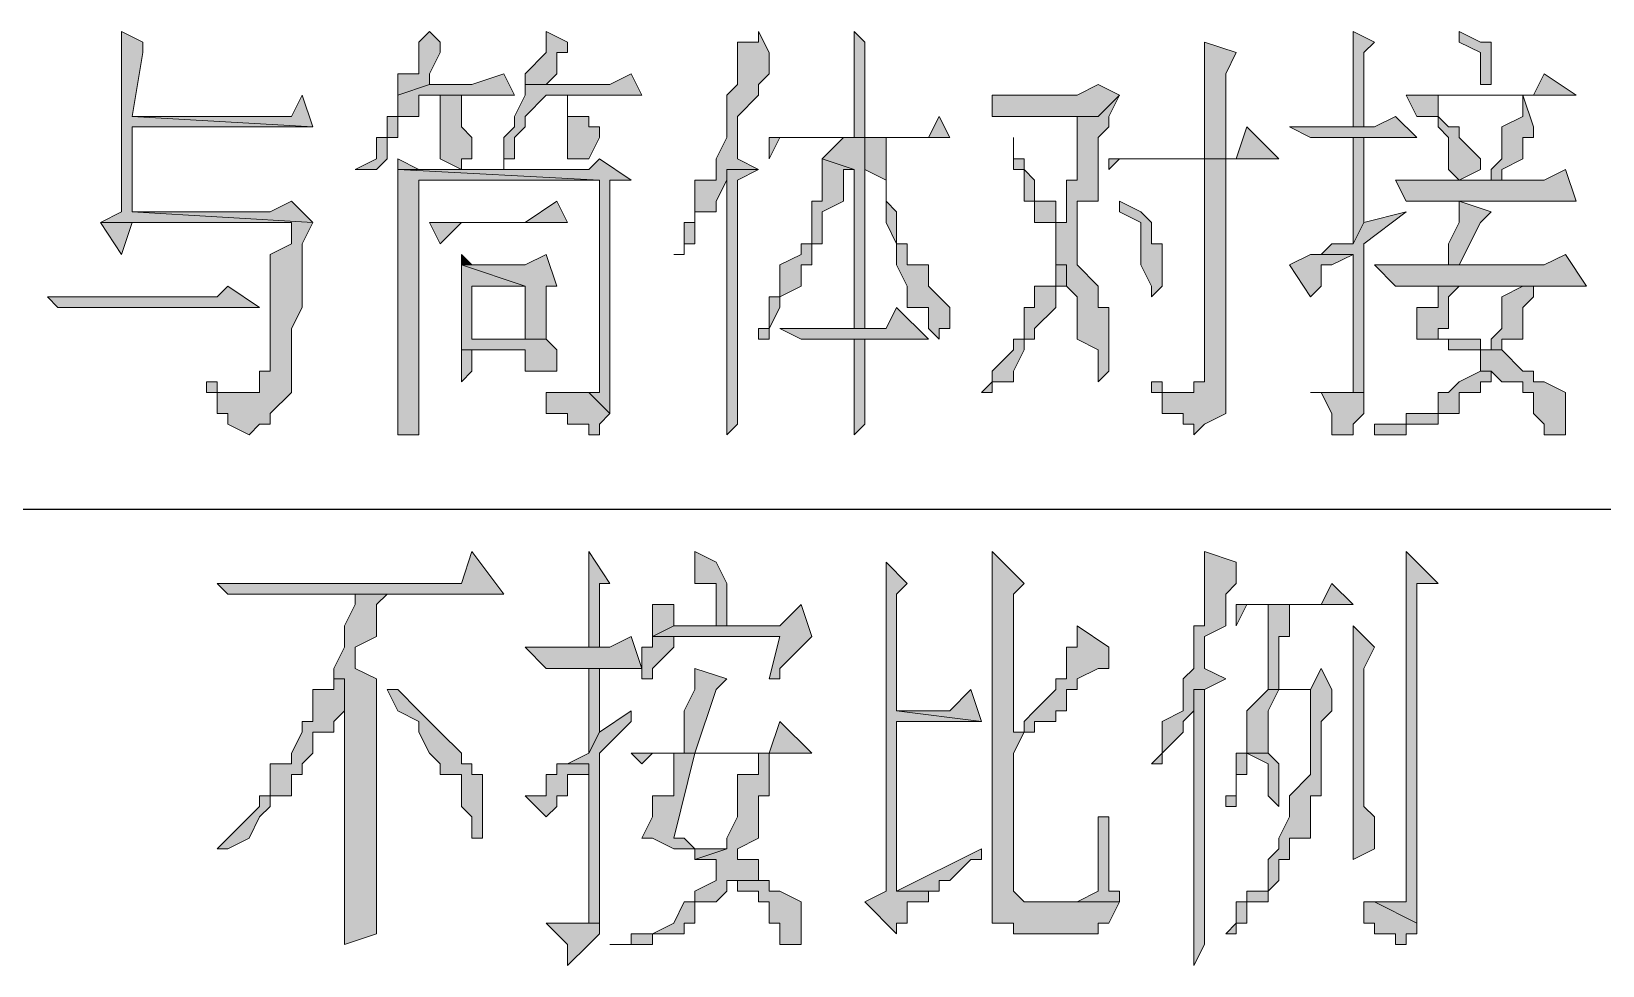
# Model space of a CAD drawing. Header units: millimetres. Extents: x 20 to 821, y 1 to 1134.
# Drawn here: x 500.31 to 526.95, y 103.1 to 118.94 of the extents above; entities that cross this region are included whole.
import ezdxf

# ---------------------------------------------------------------- set-up
doc = ezdxf.new("R2010")
doc.units = ezdxf.units.MM
doc.layers.add('1', color=7, linetype='Continuous')

msp = doc.modelspace()

# ---------------------------------------------------------------- hatches: boundary and pattern name
h = msp.add_hatch(color=0)
h.dxf.hatch_style = 2
h.paths.add_polyline_path([(501.84, 118.941732), (501.84, 115.881732), (501.48, 115.701732), (504.72, 115.701732), (504.72, 115.341732), (504.36, 115.161732), (504.36, 113.181732), (504.18, 113.181732), (504.18, 112.821732), (504, 112.821732), (503.28, 112.821732), (503.46, 112.821732), (503.46, 112.461732), (503.64, 112.461732), (503.64, 112.281732), (504, 112.101732), (504.18, 112.281732), (504.36, 112.281732), (504.36, 112.461732), (504.72, 112.821732), (504.72, 113.901732), (504.9, 114.261732), (504.9, 115.341732), (505.08, 115.701732), (502.02, 115.881732), (502.02, 117.321732), (505.08, 117.321732), (502.02, 117.501732), (502.2, 118.581732), (502.2, 118.761732)])
h = msp.add_hatch(color=0)
h.dxf.hatch_style = 2
h.paths.add_polyline_path([(507.06, 118.941732), (506.88, 118.761732), (506.88, 118.221732), (506.52, 118.221732), (506.52, 117.861732), (507.06, 118.041732), (507.06, 118.221732), (507.24, 118.581732), (507.24, 118.761732)])
h = msp.add_hatch(color=0)
h.dxf.hatch_style = 2
h.paths.add_polyline_path([(509.04, 118.941732), (509.04, 118.581732), (508.68, 118.221732), (508.68, 118.041732), (509.04, 118.041732), (509.22, 118.221732), (509.22, 118.581732), (509.4, 118.581732), (509.4, 118.761732)])
h = msp.add_hatch(color=0)
h.dxf.hatch_style = 2
h.paths.add_polyline_path([(512.64, 118.941732), (512.64, 118.761732), (512.28, 118.761732), (512.28, 118.041732), (512.1, 117.861732), (512.1, 117.141732), (511.92, 116.781732), (511.92, 116.421732), (511.56, 116.421732), (511.56, 115.701732), (511.38, 115.701732), (511.38, 115.161732), (511.2, 115.161732), (511.38, 115.161732), (511.38, 115.341732), (511.56, 115.341732), (511.56, 115.701732), (511.56, 115.881732), (511.92, 115.881732), (511.92, 116.061732), (512.1, 116.421732), (512.1, 116.601732), (512.64, 116.601732), (512.28, 116.781732), (512.28, 117.501732), (512.64, 117.861732), (512.64, 118.041732), (512.82, 118.221732), (512.82, 118.581732)])
h = msp.add_hatch(color=0)
h.dxf.hatch_style = 2
h.paths.add_polyline_path([(514.26, 118.941732), (514.26, 117.141732), (514.44, 117.141732), (514.44, 118.761732)])
h = msp.add_hatch(color=0)
h.dxf.hatch_style = 2
h.paths.add_polyline_path([(522.72, 118.941732), (522.72, 117.321732), (522.9, 117.321732), (522.9, 118.581732), (523.08, 118.761732)])
h = msp.add_hatch(color=0)
h.dxf.hatch_style = 2
h.paths.add_polyline_path([(524.52, 118.941732), (524.52, 118.761732), (524.88, 118.581732), (524.88, 118.041732), (525.06, 118.041732), (525.06, 118.761732), (524.88, 118.761732)])
h = msp.add_hatch(color=0)
h.dxf.hatch_style = 2
h.paths.add_polyline_path([(520.2, 118.761732), (520.2, 116.781732), (520.56, 116.781732), (520.56, 118.221732), (520.74, 118.581732)])
h = msp.add_hatch(color=0)
h.dxf.hatch_style = 2
h.paths.add_polyline_path([(508.32, 118.221732), (507.78, 118.041732), (507.06, 118.041732), (506.52, 117.861732), (506.52, 117.501732), (506.34, 117.501732), (506.34, 117.141732), (506.16, 117.141732), (506.16, 116.781732), (505.8, 116.601732), (506.16, 116.601732), (506.34, 116.781732), (506.34, 117.141732), (506.52, 117.141732), (506.52, 117.501732), (506.88, 117.501732), (506.88, 117.861732), (508.5, 117.861732)])
h = msp.add_hatch(color=0)
h.dxf.hatch_style = 2
h.paths.add_polyline_path([(510.48, 118.221732), (510.12, 118.041732), (508.68, 118.041732), (508.68, 117.861732), (508.5, 117.501732), (508.5, 117.321732), (508.32, 117.141732), (508.32, 116.601732), (508.32, 116.781732), (508.5, 116.781732), (508.5, 117.141732), (508.68, 117.321732), (508.68, 117.501732), (509.04, 117.861732), (509.4, 117.861732), (510.66, 117.861732)])
h = msp.add_hatch(color=0)
h.dxf.hatch_style = 2
h.paths.add_polyline_path([(518.4, 118.041732), (518.04, 117.861732), (516.6, 117.861732), (516.6, 117.501732), (518.4, 117.501732), (518.76, 117.861732)])
h = msp.add_hatch(color=0)
h.dxf.hatch_style = 2
h.paths.add_polyline_path([(525.96, 118.221732), (525.78, 117.861732), (523.62, 117.861732), (523.8, 117.501732), (524.16, 117.501732), (524.16, 117.861732), (526.5, 117.861732)])
h = msp.add_hatch(color=0)
h.dxf.hatch_style = 2
h.paths.add_polyline_path([(504.9, 117.861732), (504.72, 117.501732), (502.02, 117.501732), (505.08, 117.321732)])
h = msp.add_hatch(color=0)
h.dxf.hatch_style = 2
h.paths.add_polyline_path([(507.24, 117.861732), (507.24, 116.781732), (507.6, 116.601732), (507.6, 116.781732), (507.78, 116.781732), (507.78, 117.141732), (507.6, 117.321732), (507.6, 117.861732)])
h = msp.add_hatch(color=0)
h.dxf.hatch_style = 2
h.paths.add_polyline_path([(509.4, 117.861732), (509.22, 117.861732), (509.4, 117.861732), (509.4, 116.781732), (509.76, 116.781732), (509.94, 117.141732), (509.94, 117.321732), (509.76, 117.321732), (509.76, 117.501732), (509.4, 117.501732)])
h = msp.add_hatch(color=0)
h.dxf.hatch_style = 2
h.paths.add_polyline_path([(518.76, 117.861732), (518.4, 117.501732), (518.04, 117.501732), (518.04, 117.321732), (518.04, 116.421732), (517.86, 116.421732), (517.86, 115.701732), (517.68, 115.701732), (517.68, 114.981732), (517.86, 114.981732), (517.86, 114.621732), (518.04, 114.441732), (518.04, 114.261732), (518.04, 113.901732), (518.04, 113.721732), (518.4, 113.541732), (518.4, 113.001732), (518.58, 113.181732), (518.58, 114.261732), (518.4, 114.261732), (518.4, 114.621732), (518.04, 114.981732), (518.04, 116.061732), (518.4, 116.061732), (518.4, 117.141732), (518.58, 117.321732), (518.58, 117.501732)])
h = msp.add_hatch(color=0)
h.dxf.hatch_style = 2
h.paths.add_polyline_path([(525.6, 117.861732), (525.6, 117.501732), (525.24, 117.321732), (525.24, 116.781732), (525.06, 116.601732), (525.06, 116.421732), (525.24, 116.421732), (525.24, 116.601732), (525.6, 116.781732), (525.6, 117.141732), (525.78, 117.141732), (525.78, 117.321732)])
h = msp.add_hatch(color=0)
h.dxf.hatch_style = 2
h.paths.add_polyline_path([(515.7, 117.501732), (515.52, 117.141732), (512.82, 117.141732), (512.82, 116.781732), (513, 117.141732), (515.88, 117.141732)])
h = msp.add_hatch(color=0)
h.dxf.hatch_style = 2
h.paths.add_polyline_path([(523.44, 117.501732), (523.08, 117.321732), (521.64, 117.321732), (522, 117.141732), (523.8, 117.141732)])
h = msp.add_hatch(color=0)
h.dxf.hatch_style = 2
h.paths.add_polyline_path([(524.16, 117.501732), (524.16, 117.321732), (524.34, 117.141732), (524.34, 116.601732), (524.52, 116.421732), (524.88, 116.601732), (524.88, 116.781732), (524.52, 117.141732), (524.52, 117.321732), (524.34, 117.321732)])
h = msp.add_hatch(color=0)
h.dxf.hatch_style = 2
h.paths.add_polyline_path([(520.92, 117.321732), (520.74, 116.781732), (518.58, 116.781732), (518.58, 116.601732), (518.76, 116.781732), (521.46, 116.781732)])
h = msp.add_hatch(color=0)
h.dxf.hatch_style = 2
h.paths.add_polyline_path([(514.44, 117.141732), (514.08, 117.141732), (513.72, 116.781732), (514.26, 116.601732), (514.26, 113.901732), (514.44, 113.901732)])
h = msp.add_hatch(color=0)
h.dxf.hatch_style = 2
h.paths.add_polyline_path([(514.8, 117.141732), (514.44, 117.141732), (514.44, 116.781732), (514.44, 116.601732), (514.8, 116.421732), (514.8, 115.701732), (514.98, 115.341732), (514.98, 114.981732), (515.16, 114.621732), (515.16, 114.261732), (515.52, 114.261732), (515.52, 113.901732), (515.7, 113.721732), (515.7, 113.901732), (515.88, 113.901732), (515.88, 114.261732), (515.7, 114.441732), (515.52, 114.621732), (515.52, 114.981732), (515.16, 114.981732), (515.16, 115.341732), (514.98, 115.341732), (514.98, 115.881732), (514.8, 116.061732)])
h = msp.add_hatch(color=0)
h.dxf.hatch_style = 2
h.paths.add_polyline_path([(516.96, 117.141732), (516.96, 116.601732), (517.14, 116.601732), (517.14, 116.061732), (517.32, 116.061732), (517.32, 115.701732), (517.68, 115.701732), (517.86, 115.701732), (517.68, 115.701732), (517.68, 116.061732), (517.32, 116.061732), (517.32, 116.421732), (517.14, 116.601732), (517.14, 116.781732), (516.96, 116.781732)])
h = msp.add_hatch(color=0)
h.dxf.hatch_style = 2
h.paths.add_polyline_path([(522.9, 117.141732), (522.72, 117.141732), (522.72, 115.341732), (522.9, 115.701732)])
h = msp.add_hatch(color=0)
h.dxf.hatch_style = 2
h.paths.add_polyline_path([(506.52, 116.781732), (506.52, 116.601732), (506.88, 116.601732)])
h = msp.add_hatch(color=0)
h.dxf.hatch_style = 2
h.paths.add_polyline_path([(509.94, 116.781732), (509.76, 116.601732), (506.52, 116.601732), (509.94, 116.421732), (509.94, 112.821732), (509.76, 112.821732), (510.12, 112.461732), (510.12, 116.421732), (510.48, 116.421732)])
h = msp.add_hatch(color=0)
h.dxf.hatch_style = 2
h.paths.add_polyline_path([(513.72, 116.781732), (513.72, 116.061732), (513.54, 116.061732), (513.54, 115.341732), (513.36, 115.341732), (513.36, 115.161732), (513, 114.981732), (513, 114.441732), (512.82, 114.441732), (512.82, 113.901732), (512.64, 113.901732), (512.64, 113.721732), (512.82, 113.721732), (512.82, 113.901732), (513, 114.261732), (513, 114.441732), (513.36, 114.621732), (513.36, 114.981732), (513.54, 114.981732), (513.54, 115.341732), (513.72, 115.341732), (513.72, 115.881732), (514.08, 116.061732), (514.08, 116.601732), (514.26, 116.601732)])
h = msp.add_hatch(color=0)
h.dxf.hatch_style = 2
h.paths.add_polyline_path([(520.56, 116.781732), (520.2, 116.781732), (520.2, 113.001732), (520.02, 113.001732), (520.02, 112.821732), (519.3, 112.821732), (519.48, 112.821732), (519.48, 112.461732), (519.84, 112.461732), (519.84, 112.281732), (520.02, 112.281732), (520.02, 112.101732), (520.2, 112.281732), (520.56, 112.461732)])
h = msp.add_hatch(color=0)
h.dxf.hatch_style = 2
h.paths.add_polyline_path([(506.52, 116.601732), (506.52, 112.101732), (506.88, 112.101732), (506.88, 116.421732), (509.94, 116.421732)])
h = msp.add_hatch(color=0)
h.dxf.hatch_style = 2
h.paths.add_polyline_path([(512.64, 116.601732), (512.1, 116.601732), (512.1, 113.541732), (512.1, 112.101732), (512.28, 112.281732), (512.28, 116.421732)])
h = msp.add_hatch(color=0)
h.dxf.hatch_style = 2
h.paths.add_polyline_path([(526.32, 116.601732), (525.96, 116.421732), (523.44, 116.421732), (523.62, 116.061732), (526.5, 116.061732)])
h = msp.add_hatch(color=0)
h.dxf.hatch_style = 2
h.paths.add_polyline_path([(504.72, 116.061732), (504.36, 115.881732), (502.02, 115.881732), (505.08, 115.701732)])
h = msp.add_hatch(color=0)
h.dxf.hatch_style = 2
h.paths.add_polyline_path([(509.22, 116.061732), (508.68, 115.701732), (507.06, 115.701732), (507.24, 115.341732), (507.6, 115.701732), (509.4, 115.701732)])
h = msp.add_hatch(color=0)
h.dxf.hatch_style = 2
h.paths.add_polyline_path([(518.76, 116.061732), (518.76, 115.881732), (519.12, 115.701732), (519.12, 114.981732), (519.3, 114.621732), (519.3, 114.441732), (519.48, 114.621732), (519.48, 115.341732), (519.3, 115.341732), (519.3, 115.701732), (519.12, 115.881732)])
h = msp.add_hatch(color=0)
h.dxf.hatch_style = 2
h.paths.add_polyline_path([(524.52, 116.061732), (524.52, 115.701732), (524.34, 115.341732), (524.34, 114.981732), (524.52, 114.981732), (524.88, 115.701732), (525.06, 115.881732)])
h = msp.add_hatch(color=0)
h.dxf.hatch_style = 2
h.paths.add_polyline_path([(501.48, 115.701732), (501.84, 115.161732), (502.02, 115.701732), (504.72, 115.701732)])
h = msp.add_hatch(color=0)
h.dxf.hatch_style = 2
h.paths.add_polyline_path([(523.62, 115.881732), (522.9, 115.701732), (522.72, 115.341732), (522.36, 115.341732), (522.18, 115.161732), (522.72, 115.161732), (522.72, 113.181732), (522.72, 112.821732), (522.9, 112.821732), (522.9, 115.341732)])
h = msp.add_hatch(color=0)
h.dxf.hatch_style = 2
h.paths.add_polyline_path([(509.04, 115.161732), (508.68, 114.981732), (507.6, 114.981732), (508.68, 114.621732), (508.68, 113.721732), (507.78, 113.721732), (509.04, 113.721732), (509.04, 114.621732), (509.22, 114.621732)])
h = msp.add_hatch(color=0)
h.dxf.hatch_style = 2
h.paths.add_polyline_path([(507.6, 115.161732), (507.6, 114.981732), (507.78, 114.981732)])
h = msp.add_hatch(color=0)
h.dxf.hatch_style = 2
h.paths.add_polyline_path([(522.18, 115.161732), (522, 115.161732), (521.64, 114.981732), (522, 114.441732), (522.18, 114.621732), (522.18, 114.981732), (522.36, 114.981732), (522.72, 115.161732)])
h = msp.add_hatch(color=0)
h.dxf.hatch_style = 2
h.paths.add_polyline_path([(526.32, 115.161732), (525.96, 114.981732), (523.08, 114.981732), (523.44, 114.621732), (526.68, 114.621732)])
h = msp.add_hatch(color=0)
h.dxf.hatch_style = 2
h.paths.add_polyline_path([(507.6, 114.981732), (507.6, 113.541732), (508.68, 113.541732), (508.68, 113.181732), (509.22, 113.181732), (509.22, 113.541732), (509.04, 113.721732), (507.78, 113.721732), (507.78, 114.621732), (508.68, 114.621732)])
h = msp.add_hatch(color=0)
h.dxf.hatch_style = 2
h.paths.add_polyline_path([(517.68, 114.981732), (517.68, 114.621732), (517.32, 114.621732), (517.32, 114.261732), (517.14, 114.261732), (517.14, 113.721732), (516.96, 113.721732), (516.96, 113.541732), (516.6, 113.181732), (516.6, 113.001732), (516.42, 112.821732), (516.6, 112.821732), (516.6, 113.001732), (516.96, 113.001732), (516.96, 113.181732), (517.14, 113.541732), (517.14, 113.721732), (517.32, 113.721732), (517.32, 113.901732), (517.68, 114.261732), (517.68, 114.621732), (517.86, 114.621732), (517.86, 114.981732)])
h = msp.add_hatch(color=0)
h.dxf.hatch_style = 2
h.paths.add_polyline_path([(503.64, 114.621732), (503.46, 114.441732), (500.58, 114.441732), (500.76, 114.261732), (504.18, 114.261732)])
h = msp.add_hatch(color=0)
h.dxf.hatch_style = 2
h.paths.add_polyline_path([(524.34, 114.621732), (524.16, 114.621732), (524.16, 114.441732), (524.16, 114.261732), (523.8, 114.261732), (523.8, 113.721732), (524.16, 113.721732), (524.34, 113.721732), (524.34, 113.541732), (524.88, 113.541732), (524.88, 113.181732), (525.06, 113.181732), (525.24, 113.001732), (525.6, 113.001732), (525.6, 112.821732), (525.78, 112.821732), (525.78, 112.461732), (525.96, 112.281732), (525.96, 112.101732), (526.32, 112.101732), (526.32, 112.821732), (525.96, 113.001732), (525.78, 113.001732), (525.78, 113.181732), (525.6, 113.181732), (525.24, 113.541732), (524.88, 113.541732), (524.88, 113.721732), (524.16, 113.721732), (524.16, 113.901732), (524.34, 113.901732), (524.34, 114.261732), (524.34, 114.441732), (524.52, 114.621732), (525.6, 114.621732)])
h = msp.add_hatch(color=0)
h.dxf.hatch_style = 2
h.paths.add_polyline_path([(525.78, 114.621732), (524.34, 114.621732), (525.6, 114.621732), (525.24, 114.441732), (525.24, 113.901732), (525.06, 113.721732), (525.06, 113.541732), (525.24, 113.541732), (525.24, 113.721732), (525.6, 113.721732), (525.6, 114.261732), (525.78, 114.441732)])
h = msp.add_hatch(color=0)
h.dxf.hatch_style = 2
h.paths.add_polyline_path([(514.98, 114.261732), (514.8, 113.901732), (513, 113.901732), (513.36, 113.721732), (515.52, 113.721732)])
h = msp.add_hatch(color=0)
h.dxf.hatch_style = 2
h.paths.add_polyline_path([(507.6, 113.541732), (507.6, 113.001732), (507.78, 113.181732), (507.78, 113.541732), (508.68, 113.541732)])
h = msp.add_hatch(color=0)
h.dxf.hatch_style = 2
h.paths.add_polyline_path([(514.44, 113.721732), (514.26, 113.721732), (514.26, 113.541732), (514.26, 112.101732), (514.44, 112.281732)])
h = msp.add_hatch(color=0)
h.dxf.hatch_style = 2
h.paths.add_polyline_path([(503.28, 113.001732), (503.28, 112.821732), (504, 112.821732), (503.46, 112.821732), (503.46, 113.001732)])
h = msp.add_hatch(color=0)
h.dxf.hatch_style = 2
h.paths.add_polyline_path([(519.3, 113.001732), (519.3, 112.821732), (520.02, 112.821732), (519.48, 112.821732), (519.48, 113.001732)])
h = msp.add_hatch(color=0)
h.dxf.hatch_style = 2
h.paths.add_polyline_path([(524.88, 113.181732), (524.52, 113.001732), (524.34, 112.821732), (524.16, 112.821732), (524.16, 112.461732), (523.62, 112.461732), (523.62, 112.281732), (523.08, 112.281732), (523.08, 112.101732), (523.62, 112.101732), (523.62, 112.281732), (523.8, 112.281732), (524.16, 112.281732), (524.16, 112.461732), (524.52, 112.461732), (524.52, 112.821732), (524.88, 112.821732), (524.88, 113.001732), (525.06, 113.001732), (525.06, 113.181732)])
h = msp.add_hatch(color=0)
h.dxf.hatch_style = 2
h.paths.add_polyline_path([(509.04, 112.821732), (509.04, 112.461732), (509.22, 112.461732), (509.4, 112.461732), (509.4, 112.281732), (509.76, 112.281732), (509.76, 112.101732), (509.94, 112.101732), (509.94, 112.281732), (510.12, 112.461732), (509.76, 112.821732)])
h = msp.add_hatch(color=0)
h.dxf.hatch_style = 2
h.paths.add_polyline_path([(522, 112.821732), (522.18, 112.821732), (522.36, 112.461732), (522.36, 112.101732), (522.72, 112.101732), (522.72, 112.281732), (522.9, 112.461732), (522.9, 112.821732), (522.72, 112.821732)])
h = msp.add_hatch(color=0)
h.dxf.hatch_style = 2
h.paths.add_polyline_path([(507.78, 110.121732), (507.6, 109.581732), (503.46, 109.581732), (503.64, 109.401732), (508.32, 109.401732)])
h = msp.add_hatch(color=0)
h.dxf.hatch_style = 2
h.paths.add_polyline_path([(509.76, 110.121732), (509.76, 108.501732), (509.94, 108.501732), (509.94, 109.581732), (510.12, 109.581732)])
h = msp.add_hatch(color=0)
h.dxf.hatch_style = 2
h.paths.add_polyline_path([(511.56, 110.121732), (511.56, 109.581732), (511.92, 109.581732), (511.92, 108.861732), (512.1, 108.861732), (512.1, 109.581732), (511.92, 109.941732)])
h = msp.add_hatch(color=0)
h.dxf.hatch_style = 2
h.paths.add_polyline_path([(516.6, 110.121732), (516.6, 103.821732), (516.96, 103.821732), (516.96, 103.641732), (517.14, 103.641732), (518.4, 103.641732), (518.4, 103.821732), (518.58, 103.821732), (518.76, 104.181732), (517.14, 104.181732), (516.96, 104.361732), (516.96, 106.701732), (517.14, 107.061732), (516.96, 107.061732), (516.96, 109.401732), (517.14, 109.581732)])
h = msp.add_hatch(color=0)
h.dxf.hatch_style = 2
h.paths.add_polyline_path([(520.2, 110.121732), (520.2, 108.861732), (520.02, 108.861732), (520.02, 108.141732), (519.84, 107.961732), (519.84, 107.421732), (519.48, 107.241732), (519.48, 106.701732), (519.3, 106.521732), (519.48, 106.521732), (519.48, 106.701732), (519.84, 107.061732), (519.84, 107.241732), (520.02, 107.421732), (520.02, 107.781732), (520.2, 107.781732), (520.56, 107.961732), (520.2, 108.141732), (520.2, 108.681732), (520.56, 108.861732), (520.56, 109.401732), (520.74, 109.581732), (520.74, 109.941732)])
h = msp.add_hatch(color=0)
h.dxf.hatch_style = 2
h.paths.add_polyline_path([(523.62, 110.121732), (523.62, 104.181732), (523.44, 104.181732), (523.08, 104.181732), (523.8, 103.821732), (523.8, 109.581732), (524.16, 109.581732)])
h = msp.add_hatch(color=0)
h.dxf.hatch_style = 2
h.paths.add_polyline_path([(514.8, 109.941732), (514.8, 104.361732), (514.44, 104.181732), (514.98, 103.641732), (514.98, 103.821732), (515.16, 103.821732), (515.16, 104.181732), (515.52, 104.181732), (515.52, 104.361732), (514.98, 104.361732), (514.98, 107.241732), (516.42, 107.241732), (514.98, 107.421732), (514.98, 109.401732), (515.16, 109.581732)])
h = msp.add_hatch(color=0)
h.dxf.hatch_style = 2
h.paths.add_polyline_path([(522.36, 109.581732), (522.18, 109.221732), (520.74, 109.221732), (520.74, 108.861732), (520.92, 109.221732), (522.72, 109.221732)])
h = msp.add_hatch(color=0)
h.dxf.hatch_style = 2
h.paths.add_polyline_path([(506.34, 109.401732), (505.8, 109.401732), (505.8, 109.221732), (505.62, 108.861732), (505.62, 108.501732), (505.44, 108.141732), (505.44, 107.961732), (505.62, 107.961732), (505.62, 103.461732), (506.16, 103.641732), (506.16, 107.961732), (505.8, 108.141732), (505.8, 108.501732), (506.16, 108.681732), (506.16, 109.221732)])
h = msp.add_hatch(color=0)
h.dxf.hatch_style = 2
h.paths.add_polyline_path([(513.36, 109.221732), (513, 108.861732), (511.2, 108.861732), (510.84, 108.681732), (513, 108.681732), (512.82, 107.961732), (513, 107.961732), (513, 108.141732), (513.36, 108.501732), (513.54, 108.681732)])
h = msp.add_hatch(color=0)
h.dxf.hatch_style = 2
h.paths.add_polyline_path([(511.2, 109.221732), (510.84, 109.221732), (510.84, 108.861732), (510.84, 108.681732), (511.2, 108.861732)])
h = msp.add_hatch(color=0)
h.dxf.hatch_style = 2
h.paths.add_polyline_path([(521.64, 109.221732), (521.28, 109.221732), (521.28, 108.861732), (521.28, 107.781732), (521.46, 107.781732), (521.46, 108.681732), (521.64, 108.681732)])
h = msp.add_hatch(color=0)
h.dxf.hatch_style = 2
h.paths.add_polyline_path([(518.04, 108.861732), (518.04, 108.501732), (517.86, 108.501732), (517.86, 107.961732), (517.68, 107.961732), (517.68, 107.781732), (517.32, 107.421732), (517.14, 107.241732), (517.14, 107.061732), (516.96, 107.061732), (517.32, 107.061732), (517.32, 107.241732), (517.68, 107.241732), (517.68, 107.421732), (517.86, 107.421732), (517.86, 107.781732), (518.04, 107.781732), (518.04, 107.961732), (518.4, 108.141732), (518.58, 108.141732), (518.58, 108.501732)])
h = msp.add_hatch(color=0)
h.dxf.hatch_style = 2
h.paths.add_polyline_path([(522.72, 108.861732), (522.72, 104.901732), (523.08, 105.081732), (523.08, 105.621732), (522.9, 105.801732), (522.9, 108.141732), (523.08, 108.501732)])
h = msp.add_hatch(color=0)
h.dxf.hatch_style = 2
h.paths.add_polyline_path([(510.48, 108.681732), (510.12, 108.501732), (508.68, 108.501732), (509.04, 108.141732), (510.66, 108.141732)])
h = msp.add_hatch(color=0)
h.dxf.hatch_style = 2
h.paths.add_polyline_path([(510.84, 108.681732), (510.84, 108.501732), (510.66, 108.501732), (510.66, 107.961732), (510.84, 107.961732), (510.84, 108.141732), (511.2, 108.501732), (511.2, 108.681732), (513, 108.681732)])
h = msp.add_hatch(color=0)
h.dxf.hatch_style = 2
h.paths.add_polyline_path([(505.44, 107.961732), (505.44, 107.781732), (505.08, 107.781732), (505.08, 107.241732), (504.9, 107.241732), (504.9, 107.061732), (504.72, 106.701732), (504.72, 106.521732), (504.36, 106.521732), (504.36, 105.981732), (504.18, 105.981732), (504.18, 105.801732), (504, 105.621732), (503.64, 105.261732), (503.46, 105.081732), (503.64, 105.081732), (504, 105.261732), (504.18, 105.621732), (504.36, 105.801732), (504.36, 105.981732), (504.72, 105.981732), (504.72, 106.341732), (504.9, 106.341732), (504.9, 106.521732), (505.08, 106.701732), (505.08, 107.061732), (505.44, 107.061732), (505.44, 107.241732), (505.62, 107.421732), (505.62, 107.961732)])
h = msp.add_hatch(color=0)
h.dxf.hatch_style = 2
h.paths.add_polyline_path([(509.94, 108.141732), (509.76, 108.141732), (509.76, 106.701732), (509.94, 107.061732)])
h = msp.add_hatch(color=0)
h.dxf.hatch_style = 2
h.paths.add_polyline_path([(511.56, 108.141732), (511.56, 107.781732), (511.38, 107.421732), (511.38, 106.701732), (511.56, 106.701732), (511.92, 107.781732), (512.1, 107.961732)])
h = msp.add_hatch(color=0)
h.dxf.hatch_style = 2
h.paths.add_polyline_path([(522.18, 108.141732), (522, 107.781732), (521.28, 107.781732), (522, 107.781732), (522, 106.341732), (521.64, 105.981732), (521.64, 105.621732), (521.46, 105.261732), (521.46, 105.081732), (521.28, 104.901732), (521.28, 104.541732), (521.28, 104.361732), (520.92, 104.361732), (520.92, 104.181732), (520.74, 104.181732), (520.74, 103.821732), (520.56, 103.641732), (520.74, 103.641732), (520.74, 103.821732), (520.92, 103.821732), (520.92, 104.181732), (521.28, 104.181732), (521.28, 104.361732), (521.46, 104.541732), (521.46, 104.901732), (521.64, 104.901732), (521.64, 105.261732), (522, 105.261732), (522, 105.981732), (522.18, 105.981732), (522.18, 107.241732), (522.36, 107.421732), (522.36, 107.781732)])
h = msp.add_hatch(color=0)
h.dxf.hatch_style = 2
h.paths.add_polyline_path([(506.52, 107.781732), (506.34, 107.781732), (506.52, 107.421732), (506.88, 107.241732), (506.88, 107.061732), (507.06, 106.701732), (507.24, 106.521732), (507.24, 106.341732), (507.6, 106.341732), (507.6, 105.801732), (507.78, 105.621732), (507.78, 105.261732), (507.96, 105.261732), (507.96, 105.621732), (507.96, 106.341732), (507.78, 106.341732), (507.78, 106.521732), (507.6, 106.521732), (507.6, 106.701732), (507.24, 107.061732), (507.06, 107.241732), (506.88, 107.421732)])
h = msp.add_hatch(color=0)
h.dxf.hatch_style = 2
h.paths.add_polyline_path([(516.24, 107.781732), (515.88, 107.421732), (514.98, 107.421732), (516.42, 107.241732)])
h = msp.add_hatch(color=0)
h.dxf.hatch_style = 2
h.paths.add_polyline_path([(520.2, 107.781732), (520.02, 107.781732), (520.02, 104.541732), (520.02, 103.101732), (520.2, 103.461732)])
h = msp.add_hatch(color=0)
h.dxf.hatch_style = 2
h.paths.add_polyline_path([(521.28, 107.781732), (520.92, 107.421732), (520.92, 106.701732), (520.74, 106.701732), (520.74, 105.981732), (520.56, 105.981732), (520.56, 105.801732), (520.74, 105.801732), (520.74, 106.341732), (520.92, 106.341732), (520.92, 106.701732), (521.28, 106.701732), (521.28, 107.061732), (521.28, 107.241732), (521.28, 107.421732), (521.46, 107.781732), (522, 107.781732)])
h = msp.add_hatch(color=0)
h.dxf.hatch_style = 2
h.paths.add_polyline_path([(510.48, 107.421732), (509.94, 107.061732), (509.76, 106.701732), (509.4, 106.521732), (509.22, 106.521732), (509.76, 106.521732), (509.76, 103.821732), (509.4, 103.821732), (509.94, 103.821732), (509.94, 104.181732), (509.94, 106.701732), (510.48, 107.241732)])
h = msp.add_hatch(color=0)
h.dxf.hatch_style = 2
h.paths.add_polyline_path([(513, 107.241732), (512.82, 106.701732), (510.48, 106.701732), (510.66, 106.521732), (510.84, 106.701732), (513.54, 106.701732)])
h = msp.add_hatch(color=0)
h.dxf.hatch_style = 2
h.paths.add_polyline_path([(512.82, 106.701732), (512.64, 106.701732), (512.64, 106.521732), (512.64, 106.341732), (512.28, 106.341732), (512.28, 105.621732), (512.1, 105.261732), (512.1, 105.081732), (511.56, 104.901732), (511.92, 104.901732), (511.92, 104.541732), (511.56, 104.361732), (511.56, 104.181732), (511.38, 104.181732), (511.2, 103.821732), (510.84, 103.641732), (510.48, 103.641732), (510.48, 103.461732), (510.12, 103.461732), (510.48, 103.461732), (510.84, 103.461732), (510.84, 103.641732), (511.38, 103.641732), (511.38, 103.821732), (511.56, 103.821732), (511.56, 104.181732), (511.92, 104.181732), (512.1, 104.361732), (512.1, 104.541732), (512.82, 104.541732), (512.64, 104.541732), (512.64, 104.901732), (512.28, 104.901732), (512.28, 105.081732), (512.64, 105.261732), (512.64, 105.981732), (512.82, 105.981732)])
h = msp.add_hatch(color=0)
h.dxf.hatch_style = 2
h.paths.add_polyline_path([(511.56, 106.701732), (511.2, 106.701732), (511.2, 106.521732), (511.2, 105.981732), (510.84, 105.981732), (510.84, 105.621732), (510.66, 105.261732), (510.84, 105.261732), (511.2, 105.081732), (511.56, 105.081732), (511.56, 104.901732), (512.1, 105.081732), (511.56, 105.081732), (511.38, 105.261732), (511.2, 105.261732)])
h = msp.add_hatch(color=0)
h.dxf.hatch_style = 2
h.paths.add_polyline_path([(521.28, 106.701732), (520.92, 106.701732), (521.28, 106.521732), (521.28, 105.981732), (521.46, 105.801732), (521.46, 106.521732)])
h = msp.add_hatch(color=0)
h.dxf.hatch_style = 2
h.paths.add_polyline_path([(509.22, 106.521732), (509.22, 106.341732), (509.04, 106.341732), (509.04, 105.981732), (508.68, 105.981732), (509.04, 105.621732), (509.22, 105.801732), (509.22, 105.981732), (509.4, 105.981732), (509.4, 106.341732), (509.76, 106.341732), (509.76, 106.521732)])
h = msp.add_hatch(color=0)
h.dxf.hatch_style = 2
h.paths.add_polyline_path([(518.58, 105.621732), (518.4, 105.621732), (518.4, 105.261732), (518.4, 104.361732), (518.04, 104.181732), (517.14, 104.181732), (518.76, 104.181732), (518.76, 104.361732), (518.58, 104.361732), (518.58, 105.261732)])
h = msp.add_hatch(color=0)
h.dxf.hatch_style = 2
h.paths.add_polyline_path([(516.42, 105.081732), (514.98, 104.361732), (515.7, 104.361732), (515.7, 104.541732), (515.88, 104.541732), (516.24, 104.901732), (516.42, 104.901732)])
h = msp.add_hatch(color=0)
h.dxf.hatch_style = 2
h.paths.add_polyline_path([(512.82, 104.541732), (512.1, 104.541732), (512.28, 104.541732), (512.28, 104.361732), (512.64, 104.361732), (512.64, 104.181732), (512.82, 104.181732), (512.82, 103.821732), (513, 103.821732), (513, 103.461732), (513.36, 103.461732), (513.36, 104.181732), (513, 104.361732), (512.82, 104.361732)])
h = msp.add_hatch(color=0)
h.dxf.hatch_style = 2
h.paths.add_polyline_path([(522.9, 104.181732), (522.9, 103.821732), (523.08, 103.821732), (523.08, 103.641732), (523.44, 103.641732), (523.44, 103.461732), (523.62, 103.461732), (523.62, 103.641732), (523.8, 103.641732), (523.8, 103.821732), (523.08, 104.181732)])
h = msp.add_hatch(color=0)
h.dxf.hatch_style = 2
h.paths.add_polyline_path([(509.04, 103.821732), (509.22, 103.641732), (509.4, 103.461732), (509.4, 103.101732), (509.76, 103.461732), (509.94, 103.641732), (509.94, 103.821732), (509.4, 103.821732)])

# ---------------------------------------------------------------- linework, layer by layer
at = {"layer": '1', "color": 0, "lineweight": 5}
for points in [[(501.84, 118.941732), (501.84, 115.881732), (501.48, 115.701732), (504.72, 115.701732), (504.72, 115.341732), (504.36, 115.161732), (504.36, 113.181732), (504.18, 113.181732), (504.18, 112.821732), (504, 112.821732), (503.28, 112.821732), (503.46, 112.821732), (503.46, 112.461732), (503.64, 112.461732), (503.64, 112.281732), (504, 112.101732), (504.18, 112.281732), (504.36, 112.281732), (504.36, 112.461732), (504.72, 112.821732), (504.72, 113.901732), (504.9, 114.261732), (504.9, 115.341732), (505.08, 115.701732), (502.02, 115.881732), (502.02, 117.321732), (505.08, 117.321732), (502.02, 117.501732), (502.2, 118.581732), (502.2, 118.761732), (501.84, 118.941732)], [(507.06, 118.941732), (506.88, 118.761732), (506.88, 118.221732), (506.52, 118.221732), (506.52, 117.861732), (507.06, 118.041732), (507.06, 118.221732), (507.24, 118.581732), (507.24, 118.761732), (507.06, 118.941732)], [(509.04, 118.941732), (509.04, 118.581732), (508.68, 118.221732), (508.68, 118.041732), (509.04, 118.041732), (509.22, 118.221732), (509.22, 118.581732), (509.4, 118.581732), (509.4, 118.761732), (509.04, 118.941732)], [(512.64, 118.941732), (512.64, 118.761732), (512.28, 118.761732), (512.28, 118.041732), (512.1, 117.861732), (512.1, 117.141732), (511.92, 116.781732), (511.92, 116.421732), (511.56, 116.421732), (511.56, 115.701732), (511.38, 115.701732), (511.38, 115.161732), (511.2, 115.161732), (511.38, 115.161732), (511.38, 115.341732), (511.56, 115.341732), (511.56, 115.701732), (511.56, 115.881732), (511.92, 115.881732), (511.92, 116.061732), (512.1, 116.421732), (512.1, 116.601732), (512.64, 116.601732), (512.28, 116.781732), (512.28, 117.501732), (512.64, 117.861732), (512.64, 118.041732), (512.82, 118.221732), (512.82, 118.581732), (512.64, 118.941732)], [(514.26, 118.941732), (514.26, 117.141732), (514.44, 117.141732), (514.44, 118.761732), (514.26, 118.941732)], [(522.72, 118.941732), (522.72, 117.321732), (522.9, 117.321732), (522.9, 118.581732), (523.08, 118.761732), (522.72, 118.941732)], [(524.52, 118.941732), (524.52, 118.761732), (524.88, 118.581732), (524.88, 118.041732), (525.06, 118.041732), (525.06, 118.761732), (524.88, 118.761732), (524.52, 118.941732)], [(520.2, 118.761732), (520.2, 116.781732), (520.56, 116.781732), (520.56, 118.221732), (520.74, 118.581732), (520.2, 118.761732)], [(508.32, 118.221732), (507.78, 118.041732), (507.06, 118.041732), (506.52, 117.861732), (506.52, 117.501732), (506.34, 117.501732), (506.34, 117.141732), (506.16, 117.141732), (506.16, 116.781732), (505.8, 116.601732), (506.16, 116.601732), (506.34, 116.781732), (506.34, 117.141732), (506.52, 117.141732), (506.52, 117.501732), (506.88, 117.501732), (506.88, 117.861732), (508.5, 117.861732), (508.32, 118.221732)], [(510.48, 118.221732), (510.12, 118.041732), (508.68, 118.041732), (508.68, 117.861732), (508.5, 117.501732), (508.5, 117.321732), (508.32, 117.141732), (508.32, 116.601732), (508.32, 116.781732), (508.5, 116.781732), (508.5, 117.141732), (508.68, 117.321732), (508.68, 117.501732), (509.04, 117.861732), (509.4, 117.861732), (510.66, 117.861732), (510.48, 118.221732)], [(518.4, 118.041732), (518.04, 117.861732), (516.6, 117.861732), (516.6, 117.501732), (518.4, 117.501732), (518.76, 117.861732), (518.4, 118.041732)], [(525.96, 118.221732), (525.78, 117.861732), (523.62, 117.861732), (523.8, 117.501732), (524.16, 117.501732), (524.16, 117.861732), (526.5, 117.861732), (525.96, 118.221732)], [(504.9, 117.861732), (504.72, 117.501732), (502.02, 117.501732), (505.08, 117.321732), (504.9, 117.861732)], [(507.24, 117.861732), (507.24, 116.781732), (507.6, 116.601732), (507.6, 116.781732), (507.78, 116.781732), (507.78, 117.141732), (507.6, 117.321732), (507.6, 117.861732), (507.24, 117.861732)], [(509.4, 117.861732), (509.22, 117.861732), (509.4, 117.861732), (509.4, 116.781732), (509.76, 116.781732), (509.94, 117.141732), (509.94, 117.321732), (509.76, 117.321732), (509.76, 117.501732), (509.4, 117.501732), (509.4, 117.861732)], [(518.76, 117.861732), (518.4, 117.501732), (518.04, 117.501732), (518.04, 117.321732), (518.04, 116.421732), (517.86, 116.421732), (517.86, 115.701732), (517.68, 115.701732), (517.68, 114.981732), (517.86, 114.981732), (517.86, 114.621732), (518.04, 114.441732), (518.04, 114.261732), (518.04, 113.901732), (518.04, 113.721732), (518.4, 113.541732), (518.4, 113.001732), (518.58, 113.181732), (518.58, 114.261732), (518.4, 114.261732), (518.4, 114.621732), (518.04, 114.981732), (518.04, 116.061732), (518.4, 116.061732), (518.4, 117.141732), (518.58, 117.321732), (518.58, 117.501732), (518.76, 117.861732)], [(525.6, 117.861732), (525.6, 117.501732), (525.24, 117.321732), (525.24, 116.781732), (525.06, 116.601732), (525.06, 116.421732), (525.24, 116.421732), (525.24, 116.601732), (525.6, 116.781732), (525.6, 117.141732), (525.78, 117.141732), (525.78, 117.321732), (525.6, 117.861732)], [(515.7, 117.501732), (515.52, 117.141732), (512.82, 117.141732), (512.82, 116.781732), (513, 117.141732), (515.88, 117.141732), (515.7, 117.501732)], [(523.44, 117.501732), (523.08, 117.321732), (521.64, 117.321732), (522, 117.141732), (523.8, 117.141732), (523.44, 117.501732)], [(524.16, 117.501732), (524.16, 117.321732), (524.34, 117.141732), (524.34, 116.601732), (524.52, 116.421732), (524.88, 116.601732), (524.88, 116.781732), (524.52, 117.141732), (524.52, 117.321732), (524.34, 117.321732), (524.16, 117.501732)], [(520.92, 117.321732), (520.74, 116.781732), (518.58, 116.781732), (518.58, 116.601732), (518.76, 116.781732), (521.46, 116.781732), (520.92, 117.321732)], [(514.44, 117.141732), (514.08, 117.141732), (513.72, 116.781732), (514.26, 116.601732), (514.26, 113.901732), (514.44, 113.901732), (514.44, 117.141732)], [(514.8, 117.141732), (514.44, 117.141732), (514.44, 116.781732), (514.44, 116.601732), (514.8, 116.421732), (514.8, 115.701732), (514.98, 115.341732), (514.98, 114.981732), (515.16, 114.621732), (515.16, 114.261732), (515.52, 114.261732), (515.52, 113.901732), (515.7, 113.721732), (515.7, 113.901732), (515.7, 113.901732), (515.88, 113.901732), (515.88, 114.261732), (515.7, 114.441732), (515.52, 114.621732), (515.52, 114.981732), (515.16, 114.981732), (515.16, 115.341732), (514.98, 115.341732), (514.98, 115.881732), (514.8, 116.061732), (514.8, 117.141732)], [(516.96, 117.141732), (516.96, 116.601732), (517.14, 116.601732), (517.14, 116.061732), (517.32, 116.061732), (517.32, 115.701732), (517.68, 115.701732), (517.86, 115.701732), (517.68, 115.701732), (517.68, 116.061732), (517.32, 116.061732), (517.32, 116.421732), (517.14, 116.601732), (517.14, 116.781732), (516.96, 116.781732), (516.96, 117.141732)], [(522.9, 117.141732), (522.72, 117.141732), (522.72, 115.341732), (522.9, 115.701732), (522.9, 117.141732)], [(506.52, 116.781732), (506.52, 116.601732), (506.88, 116.601732), (506.52, 116.781732)], [(509.94, 116.781732), (509.76, 116.601732), (506.52, 116.601732), (509.94, 116.421732), (509.94, 112.821732), (509.76, 112.821732), (510.12, 112.461732), (510.12, 116.421732), (510.48, 116.421732), (509.94, 116.781732)], [(513.72, 116.781732), (513.72, 116.061732), (513.54, 116.061732), (513.54, 115.341732), (513.36, 115.341732), (513.36, 115.161732), (513, 114.981732), (513, 114.441732), (512.82, 114.441732), (512.82, 113.901732), (512.64, 113.901732), (512.64, 113.721732), (512.82, 113.721732), (512.82, 113.901732), (513, 114.261732), (513, 114.441732), (513.36, 114.621732), (513.36, 114.981732), (513.54, 114.981732), (513.54, 115.341732), (513.72, 115.341732), (513.72, 115.881732), (514.08, 116.061732), (514.08, 116.601732), (514.26, 116.601732), (513.72, 116.781732)], [(520.56, 116.781732), (520.2, 116.781732), (520.2, 113.001732), (520.02, 113.001732), (520.02, 112.821732), (519.3, 112.821732), (519.48, 112.821732), (519.48, 112.461732), (519.84, 112.461732), (519.84, 112.281732), (520.02, 112.281732), (520.02, 112.101732), (520.2, 112.281732), (520.56, 112.461732), (520.56, 116.781732)], [(506.52, 116.601732), (506.52, 112.101732), (506.52, 112.101732), (506.88, 112.101732), (506.88, 116.421732), (509.94, 116.421732), (506.52, 116.601732)], [(512.64, 116.601732), (512.1, 116.601732), (512.1, 113.541732), (512.1, 112.101732), (512.28, 112.281732), (512.28, 116.421732), (512.64, 116.601732)], [(526.32, 116.601732), (525.96, 116.421732), (523.44, 116.421732), (523.62, 116.061732), (526.5, 116.061732), (526.32, 116.601732)], [(504.72, 116.061732), (504.36, 115.881732), (502.02, 115.881732), (505.08, 115.701732), (504.72, 116.061732)], [(509.22, 116.061732), (508.68, 115.701732), (507.06, 115.701732), (507.24, 115.341732), (507.6, 115.701732), (509.4, 115.701732), (509.22, 116.061732)], [(518.76, 116.061732), (518.76, 115.881732), (519.12, 115.701732), (519.12, 114.981732), (519.3, 114.621732), (519.3, 114.441732), (519.48, 114.621732), (519.48, 115.341732), (519.3, 115.341732), (519.3, 115.701732), (519.3, 115.701732), (519.12, 115.881732), (518.76, 116.061732)], [(524.52, 116.061732), (524.52, 115.701732), (524.34, 115.341732), (524.34, 114.981732), (524.52, 114.981732), (524.88, 115.701732), (525.06, 115.881732), (524.52, 116.061732)], [(501.48, 115.701732), (501.84, 115.161732), (502.02, 115.701732), (504.72, 115.701732), (501.48, 115.701732)], [(523.62, 115.881732), (522.9, 115.701732), (522.72, 115.341732), (522.36, 115.341732), (522.18, 115.161732), (522.72, 115.161732), (522.72, 113.181732), (522.72, 112.821732), (522.9, 112.821732), (522.9, 115.341732), (523.62, 115.881732)], [(509.04, 115.161732), (508.68, 114.981732), (507.6, 114.981732), (508.68, 114.621732), (508.68, 113.721732), (507.78, 113.721732), (509.04, 113.721732), (509.04, 114.621732), (509.22, 114.621732), (509.04, 115.161732)], [(507.6, 115.161732), (507.6, 114.981732), (507.78, 114.981732), (507.6, 115.161732)], [(522.18, 115.161732), (522, 115.161732), (521.64, 114.981732), (522, 114.441732), (522.18, 114.621732), (522.18, 114.981732), (522.36, 114.981732), (522.72, 115.161732), (522.18, 115.161732)], [(526.32, 115.161732), (525.96, 114.981732), (523.08, 114.981732), (523.44, 114.621732), (526.68, 114.621732), (526.32, 115.161732)], [(507.6, 114.981732), (507.6, 113.541732), (508.68, 113.541732), (508.68, 113.181732), (509.22, 113.181732), (509.22, 113.541732), (509.04, 113.721732), (507.78, 113.721732), (507.78, 114.621732), (508.68, 114.621732), (507.6, 114.981732)], [(517.68, 114.981732), (517.68, 114.621732), (517.32, 114.621732), (517.32, 114.261732), (517.14, 114.261732), (517.14, 113.721732), (516.96, 113.721732), (516.96, 113.541732), (516.6, 113.181732), (516.6, 113.001732), (516.42, 112.821732), (516.6, 112.821732), (516.6, 113.001732), (516.96, 113.001732), (516.96, 113.181732), (517.14, 113.541732), (517.14, 113.541732), (517.14, 113.721732), (517.32, 113.721732), (517.32, 113.901732), (517.68, 114.261732), (517.68, 114.621732), (517.86, 114.621732), (517.86, 114.981732), (517.68, 114.981732)], [(503.64, 114.621732), (503.46, 114.441732), (500.58, 114.441732), (500.76, 114.261732), (504.18, 114.261732), (503.64, 114.621732)], [(524.34, 114.621732), (524.16, 114.621732), (524.16, 114.441732), (524.16, 114.261732), (523.8, 114.261732), (523.8, 113.721732), (524.16, 113.721732), (524.34, 113.721732), (524.34, 113.541732), (524.88, 113.541732), (524.88, 113.181732), (525.06, 113.181732), (525.24, 113.001732), (525.6, 113.001732), (525.6, 112.821732), (525.78, 112.821732), (525.78, 112.461732), (525.96, 112.281732), (525.96, 112.101732), (526.32, 112.101732), (526.32, 112.821732), (525.96, 113.001732), (525.78, 113.001732), (525.78, 113.181732), (525.6, 113.181732), (525.24, 113.541732), (524.88, 113.541732), (524.88, 113.721732), (524.16, 113.721732), (524.16, 113.901732), (524.34, 113.901732), (524.34, 114.261732), (524.34, 114.441732), (524.52, 114.621732), (525.6, 114.621732), (524.34, 114.621732)], [(525.78, 114.621732), (524.34, 114.621732), (525.6, 114.621732), (525.24, 114.441732), (525.24, 113.901732), (525.06, 113.721732), (525.06, 113.541732), (525.24, 113.541732), (525.24, 113.721732), (525.6, 113.721732), (525.6, 114.261732), (525.78, 114.441732), (525.78, 114.621732)], [(514.98, 114.261732), (514.8, 113.901732), (513, 113.901732), (513.36, 113.721732), (515.52, 113.721732), (514.98, 114.261732)], [(507.6, 113.541732), (507.6, 113.001732), (507.78, 113.181732), (507.78, 113.541732), (508.68, 113.541732), (507.6, 113.541732)], [(514.44, 113.721732), (514.26, 113.721732), (514.26, 113.541732), (514.26, 112.101732), (514.44, 112.281732), (514.44, 113.721732)], [(503.28, 113.001732), (503.28, 112.821732), (504, 112.821732), (503.46, 112.821732), (503.46, 113.001732), (503.28, 113.001732)], [(519.3, 113.001732), (519.3, 112.821732), (520.02, 112.821732), (519.48, 112.821732), (519.48, 113.001732), (519.3, 113.001732)], [(524.88, 113.181732), (524.52, 113.001732), (524.34, 112.821732), (524.16, 112.821732), (524.16, 112.461732), (523.62, 112.461732), (523.62, 112.281732), (523.08, 112.281732), (523.08, 112.101732), (523.62, 112.101732), (523.62, 112.281732), (523.8, 112.281732), (523.8, 112.281732), (524.16, 112.281732), (524.16, 112.461732), (524.52, 112.461732), (524.52, 112.821732), (524.88, 112.821732), (524.88, 113.001732), (525.06, 113.001732), (525.06, 113.181732), (524.88, 113.181732)], [(509.04, 112.821732), (509.04, 112.461732), (509.22, 112.461732), (509.4, 112.461732), (509.4, 112.281732), (509.76, 112.281732), (509.76, 112.101732), (509.94, 112.101732), (509.94, 112.281732), (510.12, 112.461732), (509.76, 112.821732), (509.04, 112.821732)], [(522, 112.821732), (522.18, 112.821732), (522.36, 112.461732), (522.36, 112.101732), (522.72, 112.101732), (522.72, 112.281732), (522.9, 112.461732), (522.9, 112.821732), (522.72, 112.821732), (522, 112.821732)], [(507.78, 110.121732), (507.6, 109.581732), (503.46, 109.581732), (503.64, 109.401732), (508.32, 109.401732), (507.78, 110.121732)], [(509.76, 110.121732), (509.76, 108.501732), (509.94, 108.501732), (509.94, 109.581732), (510.12, 109.581732), (509.76, 110.121732)], [(511.56, 110.121732), (511.56, 109.581732), (511.92, 109.581732), (511.92, 108.861732), (512.1, 108.861732), (512.1, 109.581732), (511.92, 109.941732), (511.56, 110.121732)], [(516.6, 110.121732), (516.6, 103.821732), (516.96, 103.821732), (516.96, 103.641732), (517.14, 103.641732), (518.4, 103.641732), (518.4, 103.821732), (518.58, 103.821732), (518.76, 104.181732), (517.14, 104.181732), (516.96, 104.361732), (516.96, 106.701732), (517.14, 107.061732), (516.96, 107.061732), (516.96, 109.401732), (517.14, 109.581732), (516.6, 110.121732)], [(520.2, 110.121732), (520.2, 108.861732), (520.02, 108.861732), (520.02, 108.141732), (519.84, 107.961732), (519.84, 107.421732), (519.48, 107.241732), (519.48, 106.701732), (519.3, 106.521732), (519.3, 106.521732), (519.48, 106.521732), (519.48, 106.701732), (519.84, 107.061732), (519.84, 107.241732), (520.02, 107.421732), (520.02, 107.781732), (520.2, 107.781732), (520.56, 107.961732), (520.2, 108.141732), (520.2, 108.681732), (520.56, 108.861732), (520.56, 109.401732), (520.74, 109.581732), (520.74, 109.941732), (520.2, 110.121732)], [(523.62, 110.121732), (523.62, 104.181732), (523.44, 104.181732), (523.08, 104.181732), (523.8, 103.821732), (523.8, 109.581732), (524.16, 109.581732), (523.62, 110.121732)], [(514.8, 109.941732), (514.8, 104.361732), (514.44, 104.181732), (514.98, 103.641732), (514.98, 103.821732), (515.16, 103.821732), (515.16, 104.181732), (515.52, 104.181732), (515.52, 104.361732), (514.98, 104.361732), (514.98, 107.241732), (516.42, 107.241732), (514.98, 107.421732), (514.98, 109.401732), (515.16, 109.581732), (514.8, 109.941732)], [(522.36, 109.581732), (522.18, 109.221732), (520.74, 109.221732), (520.74, 108.861732), (520.92, 109.221732), (522.72, 109.221732), (522.36, 109.581732)], [(506.34, 109.401732), (505.8, 109.401732), (505.8, 109.221732), (505.62, 108.861732), (505.62, 108.501732), (505.44, 108.141732), (505.44, 107.961732), (505.62, 107.961732), (505.62, 103.461732), (506.16, 103.641732), (506.16, 107.961732), (505.8, 108.141732), (505.8, 108.501732), (506.16, 108.681732), (506.16, 109.221732), (506.34, 109.401732)], [(513.36, 109.221732), (513, 108.861732), (511.2, 108.861732), (510.84, 108.681732), (513, 108.681732), (512.82, 107.961732), (513, 107.961732), (513, 108.141732), (513.36, 108.501732), (513.54, 108.681732), (513.36, 109.221732)], [(511.2, 109.221732), (510.84, 109.221732), (510.84, 108.861732), (510.84, 108.681732), (511.2, 108.861732), (511.2, 109.221732)], [(521.64, 109.221732), (521.28, 109.221732), (521.28, 108.861732), (521.28, 107.781732), (521.46, 107.781732), (521.46, 108.681732), (521.64, 108.681732), (521.64, 109.221732)], [(518.04, 108.861732), (518.04, 108.501732), (517.86, 108.501732), (517.86, 107.961732), (517.68, 107.961732), (517.68, 107.781732), (517.32, 107.421732), (517.14, 107.241732), (517.14, 107.061732), (516.96, 107.061732), (517.32, 107.061732), (517.32, 107.241732), (517.68, 107.241732), (517.68, 107.421732), (517.86, 107.421732), (517.86, 107.781732), (518.04, 107.781732), (518.04, 107.961732), (518.4, 108.141732), (518.58, 108.141732), (518.58, 108.501732), (518.04, 108.861732)], [(522.72, 108.861732), (522.72, 104.901732), (523.08, 105.081732), (523.08, 105.621732), (522.9, 105.801732), (522.9, 108.141732), (523.08, 108.501732), (522.72, 108.861732)], [(510.48, 108.681732), (510.12, 108.501732), (508.68, 108.501732), (509.04, 108.141732), (510.66, 108.141732), (510.48, 108.681732)], [(510.84, 108.681732), (510.84, 108.501732), (510.66, 108.501732), (510.66, 107.961732), (510.84, 107.961732), (510.84, 108.141732), (511.2, 108.501732), (511.2, 108.681732), (513, 108.681732), (510.84, 108.681732)], [(505.44, 107.961732), (505.44, 107.781732), (505.08, 107.781732), (505.08, 107.241732), (504.9, 107.241732), (504.9, 107.061732), (504.72, 106.701732), (504.72, 106.521732), (504.36, 106.521732), (504.36, 105.981732), (504.18, 105.981732), (504.18, 105.801732), (504, 105.621732), (503.64, 105.261732), (503.46, 105.081732), (503.46, 105.081732), (503.64, 105.081732), (504, 105.261732), (504.18, 105.621732), (504.36, 105.801732), (504.36, 105.981732), (504.72, 105.981732), (504.72, 106.341732), (504.9, 106.341732), (504.9, 106.521732), (505.08, 106.701732), (505.08, 107.061732), (505.44, 107.061732), (505.44, 107.241732), (505.62, 107.421732), (505.62, 107.961732), (505.44, 107.961732)], [(509.94, 108.141732), (509.76, 108.141732), (509.76, 106.701732), (509.94, 107.061732), (509.94, 108.141732)], [(511.56, 108.141732), (511.56, 107.781732), (511.38, 107.421732), (511.38, 106.701732), (511.56, 106.701732), (511.92, 107.781732), (512.1, 107.961732), (511.56, 108.141732)], [(522.18, 108.141732), (522, 107.781732), (521.28, 107.781732), (522, 107.781732), (522, 106.341732), (521.64, 105.981732), (521.64, 105.621732), (521.46, 105.261732), (521.46, 105.081732), (521.28, 104.901732), (521.28, 104.541732), (521.28, 104.541732), (521.28, 104.361732), (520.92, 104.361732), (520.92, 104.181732), (520.74, 104.181732), (520.74, 103.821732), (520.56, 103.641732), (520.74, 103.641732), (520.74, 103.821732), (520.92, 103.821732), (520.92, 104.181732), (521.28, 104.181732), (521.28, 104.361732), (521.46, 104.541732), (521.46, 104.901732), (521.64, 104.901732), (521.64, 105.261732), (522, 105.261732), (522, 105.981732), (522.18, 105.981732), (522.18, 107.241732), (522.36, 107.421732), (522.36, 107.781732), (522.18, 108.141732)], [(506.52, 107.781732), (506.34, 107.781732), (506.52, 107.421732), (506.88, 107.241732), (506.88, 107.061732), (507.06, 106.701732), (507.24, 106.521732), (507.24, 106.341732), (507.6, 106.341732), (507.6, 105.801732), (507.78, 105.621732), (507.78, 105.261732), (507.96, 105.261732), (507.96, 105.621732), (507.96, 105.621732), (507.96, 106.341732), (507.78, 106.341732), (507.78, 106.521732), (507.6, 106.521732), (507.6, 106.701732), (507.24, 107.061732), (507.06, 107.241732), (506.88, 107.421732), (506.52, 107.781732)], [(516.24, 107.781732), (515.88, 107.421732), (514.98, 107.421732), (516.42, 107.241732), (516.24, 107.781732)], [(520.2, 107.781732), (520.02, 107.781732), (520.02, 104.541732), (520.02, 103.101732), (520.2, 103.461732), (520.2, 107.781732)], [(521.28, 107.781732), (520.92, 107.421732), (520.92, 106.701732), (520.74, 106.701732), (520.74, 105.981732), (520.56, 105.981732), (520.56, 105.801732), (520.74, 105.801732), (520.74, 106.341732), (520.92, 106.341732), (520.92, 106.701732), (521.28, 106.701732), (521.28, 107.061732), (521.28, 107.241732), (521.28, 107.421732), (521.46, 107.781732), (522, 107.781732), (521.28, 107.781732)], [(510.48, 107.421732), (509.94, 107.061732), (509.76, 106.701732), (509.4, 106.521732), (509.22, 106.521732), (509.76, 106.521732), (509.76, 103.821732), (509.4, 103.821732), (509.94, 103.821732), (509.94, 104.181732), (509.94, 106.701732), (510.48, 107.241732), (510.48, 107.421732)], [(513, 107.241732), (512.82, 106.701732), (510.48, 106.701732), (510.66, 106.521732), (510.84, 106.701732), (513.54, 106.701732), (513, 107.241732)], [(512.82, 106.701732), (512.64, 106.701732), (512.64, 106.521732), (512.64, 106.341732), (512.28, 106.341732), (512.28, 105.621732), (512.1, 105.261732), (512.1, 105.081732), (511.56, 104.901732), (511.92, 104.901732), (511.92, 104.541732), (511.56, 104.361732), (511.56, 104.181732), (511.38, 104.181732), (511.38, 104.181732), (511.2, 103.821732), (510.84, 103.641732), (510.48, 103.641732), (510.48, 103.461732), (510.12, 103.461732), (510.48, 103.461732), (510.84, 103.461732), (510.84, 103.641732), (511.38, 103.641732), (511.38, 103.821732), (511.56, 103.821732), (511.56, 104.181732), (511.92, 104.181732), (512.1, 104.361732), (512.1, 104.541732), (512.82, 104.541732), (512.64, 104.541732), (512.64, 104.901732), (512.28, 104.901732), (512.28, 105.081732), (512.64, 105.261732), (512.64, 105.981732), (512.82, 105.981732), (512.82, 106.701732)], [(511.56, 106.701732), (511.2, 106.701732), (511.2, 106.521732), (511.2, 105.981732), (510.84, 105.981732), (510.84, 105.621732), (510.66, 105.261732), (510.84, 105.261732), (511.2, 105.081732), (511.56, 105.081732), (511.56, 104.901732), (512.1, 105.081732), (511.56, 105.081732), (511.38, 105.261732), (511.38, 105.261732), (511.2, 105.261732), (511.56, 106.701732)], [(521.28, 106.701732), (520.92, 106.701732), (521.28, 106.521732), (521.28, 105.981732), (521.46, 105.801732), (521.46, 106.521732), (521.28, 106.701732)], [(509.22, 106.521732), (509.22, 106.341732), (509.04, 106.341732), (509.04, 105.981732), (508.68, 105.981732), (509.04, 105.621732), (509.22, 105.801732), (509.22, 105.981732), (509.4, 105.981732), (509.4, 106.341732), (509.76, 106.341732), (509.76, 106.521732), (509.22, 106.521732)], [(518.58, 105.621732), (518.4, 105.621732), (518.4, 105.261732), (518.4, 104.361732), (518.04, 104.181732), (517.14, 104.181732), (518.76, 104.181732), (518.76, 104.361732), (518.58, 104.361732), (518.58, 105.261732), (518.58, 105.621732)], [(516.42, 105.081732), (514.98, 104.361732), (515.7, 104.361732), (515.7, 104.541732), (515.88, 104.541732), (516.24, 104.901732), (516.42, 104.901732), (516.42, 105.081732)], [(512.82, 104.541732), (512.1, 104.541732), (512.28, 104.541732), (512.28, 104.361732), (512.64, 104.361732), (512.64, 104.181732), (512.82, 104.181732), (512.82, 103.821732), (513, 103.821732), (513, 103.461732), (513.36, 103.461732), (513.36, 104.181732), (513, 104.361732), (512.82, 104.361732), (512.82, 104.541732)], [(522.9, 104.181732), (522.9, 103.821732), (523.08, 103.821732), (523.08, 103.641732), (523.44, 103.641732), (523.44, 103.461732), (523.62, 103.461732), (523.62, 103.641732), (523.8, 103.641732), (523.8, 103.821732), (523.08, 104.181732), (522.9, 104.181732)], [(509.04, 103.821732), (509.22, 103.641732), (509.4, 103.461732), (509.4, 103.101732), (509.76, 103.461732), (509.94, 103.641732), (509.94, 103.821732), (509.4, 103.821732), (509.04, 103.821732)]]:
    msp.add_lwpolyline(points, dxfattribs=at)
at = {"layer": '1', "color": 0, "lineweight": 25}
msp.add_lwpolyline([(480.42, 110.841732), (552.42, 110.841732)], dxfattribs=at)

doc.saveas('drawing.dxf')
